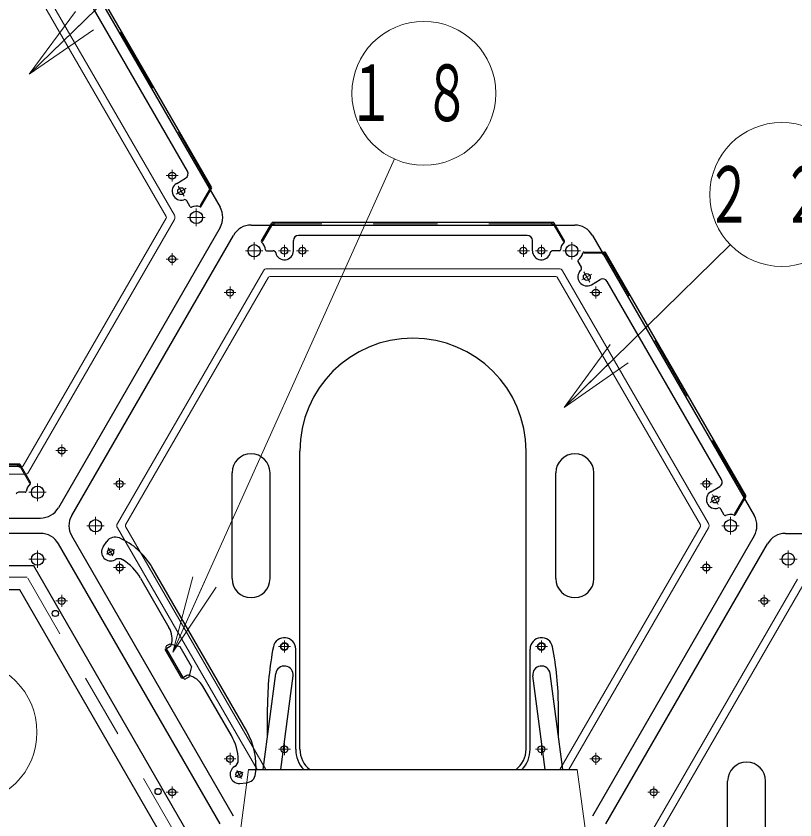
# Model space of a CAD drawing. Units: millimetres on the paper, scale 1:50. Extents: x -385 to 840, y 0 to 267.
# Drawn here: x 176.64 to 206.94, y 195.35 to 226.64 of the extents above; entities that cross this region are included whole.
import ezdxf

# ---------------------------------------------------------------- set-up
doc = ezdxf.new("R2010")
doc.units = ezdxf.units.MM
doc.linetypes.add('USER1', pattern=[4.5, 2.5, -2])
doc.linetypes.add('USER2', pattern=[6, 3, -1, 1, -1])
doc.layers.add('1_50', color=7, linetype='Continuous', lineweight=25)
doc.styles.add('ＭＳ ゴシック', font='')
doc.styles.get('ＭＳ ゴシック').set_extended_font_data('MS Gothic')

msp = doc.modelspace()

# ---------------------------------------------------------------- linework, layer by layer
at = {"layer": '1_50', "lineweight": 13}
for p, q in [((177.145, 224.371), (184.487, 231.506)), ((177.145, 224.371), (178.948, 226.82)), ((177.145, 224.371), (179.296, 226.462)), ((179.645, 226.103), (177.145, 224.371)), ((182.739, 201.878), (191.359, 221.076)), ((197.963, 211.404), (204.431, 217.737)), ((197.963, 211.404), (199.757, 213.86)), ((197.963, 211.404), (200.107, 213.502)), ((200.456, 213.145), (197.963, 211.404)), ((182.739, 201.878), (183.512, 204.819)), ((182.739, 201.878), (183.968, 204.615)), ((184.424, 204.41), (182.739, 201.878))]:
    msp.add_line(p, q, dxfattribs=at)
at = {"layer": '1_50', "color": 131}
for p, q in [((178.283, 230.104), (184.576, 219.204)), ((184.576, 218.404), (178.283, 207.504)), ((185.788, 218.504), (198.375, 218.504)), ((178.802, 207.204), (185.096, 218.104)), ((199.067, 218.104), (205.361, 207.204)), ((165.004, 207.104), (177.59, 207.104)), ((177.59, 206.504), (165.004, 206.504)), ((206.573, 206.504), (219.159, 206.504)), ((185.096, 195.504), (178.802, 206.404)), ((205.361, 206.404), (199.067, 195.504)), ((184.576, 195.204), (178.283, 206.104)), ((199.587, 195.204), (205.88, 206.104))]:
    msp.add_line(p, q, dxfattribs=at)
at = {"layer": '1_50', "color": 190, "linetype": 'USER1', "lineweight": 13}
for p, q in [((184.205, 219.954), (178.747, 229.408)), ((183.805, 219.261), (184.205, 219.954)), ((183.805, 219.261), (183.845, 219.238)), ((186.223, 217.865), (186.623, 218.558)), ((197.54, 218.558), (186.623, 218.558)), ((197.94, 217.865), (197.54, 218.558)), ((186.223, 217.865), (186.183, 217.888)), ((197.94, 217.865), (197.98, 217.888)), ((198.732, 217.408), (198.732, 217.454)), ((198.732, 217.408), (199.532, 217.408)), ((204.99, 207.954), (199.532, 217.408)), ((176.755, 209.158), (165.839, 209.158)), ((177.155, 208.465), (176.755, 209.158)), ((177.155, 208.465), (177.195, 208.488)), ((204.59, 207.261), (204.99, 207.954)), ((204.59, 207.261), (204.63, 207.238))]:
    msp.add_line(p, q, dxfattribs=at)
at = {"layer": '1_50', "color": 190}
for p, q in [((184.247, 219.974), (178.785, 229.434)), ((183.308, 220.6), (178.858, 228.308)), ((182.888, 220.127), (183.235, 220.327)), ((183.845, 219.238), (184.247, 219.934)), ((184.175, 220.006), (184.215, 220.029)), ((184.153, 219.924), (184.186, 219.868)), ((183.413, 219.218), (183.283, 219.444)), ((186.183, 217.888), (186.585, 218.584)), ((186.623, 218.498), (186.559, 218.498)), ((197.543, 218.604), (186.62, 218.604)), ((186.683, 218.558), (186.683, 218.604)), ((197.48, 218.558), (197.48, 218.604)), ((197.54, 218.498), (197.604, 218.498)), ((197.98, 217.888), (197.578, 218.584)), ((196.531, 218.104), (187.631, 218.104)), ((187.431, 217.504), (187.431, 217.904)), ((196.731, 217.504), (196.731, 217.904)), ((186.382, 217.504), (186.643, 217.504)), ((197.781, 217.504), (197.52, 217.504)), ((198.731, 217.454), (199.535, 217.454)), ((199.48, 217.378), (199.447, 217.434)), ((205.031, 207.974), (199.57, 217.434)), ((199.562, 217.356), (199.601, 217.379)), ((198.498, 217.09), (198.629, 216.864)), ((199.023, 216.181), (199.369, 216.381)), ((204.093, 208.6), (199.643, 216.308)), ((187.681, 198.104), (187.681, 209.704)), ((196.481, 198.104), (196.481, 209.704)), ((176.759, 209.204), (165.835, 209.204)), ((176.695, 209.158), (176.695, 209.204)), ((176.755, 209.098), (176.82, 209.098)), ((177.195, 208.488), (176.793, 209.184)), ((185.041, 204.744), (185.041, 208.864)), ((186.521, 204.744), (186.521, 208.864)), ((197.641, 204.744), (197.641, 208.864)), ((199.121, 204.744), (199.121, 208.864)), ((176.996, 208.104), (176.736, 208.104)), ((203.673, 208.127), (204.019, 208.327)), ((204.629, 207.238), (205.031, 207.934)), ((204.938, 207.924), (204.97, 207.868)), ((204.96, 208.006), (205, 208.029)), ((204.198, 207.218), (204.067, 207.444))]:
    msp.add_line(p, q, dxfattribs=at)
at = {"layer": '1_50', "color": 131, "lineweight": 13}
for p, q in [((177.117, 228.724), (182.798, 218.884)), ((176.915, 228.474), (182.48, 218.834)), ((182.48, 218.774), (176.915, 209.134)), ((182.798, 218.724), (177.117, 208.884)), ((186.4, 216.804), (197.763, 216.804)), ((180.581, 206.884), (186.262, 216.724)), ((186.516, 216.504), (197.647, 216.504)), ((197.901, 216.724), (203.582, 206.884)), ((180.898, 206.834), (186.464, 216.474)), ((197.699, 216.474), (203.265, 206.834)), ((176.863, 209.104), (165.731, 209.104)), ((176.978, 208.804), (165.616, 208.804)), ((186.014, 197.314), (180.581, 206.724)), ((186.36, 197.314), (180.898, 206.774)), ((203.265, 206.774), (197.803, 197.314)), ((203.582, 206.724), (198.149, 197.314)), ((201.365, 194.884), (207.046, 204.724)), ((201.683, 194.834), (207.248, 204.474))]:
    msp.add_line(p, q, dxfattribs=at)
at = {"layer": '1_50', "color": 2, "linetype": 'USER2', "lineweight": 13}
for p, q in [((182.713, 220.66), (182.713, 220.2)), ((182.483, 220.43), (182.943, 220.43)), ((183.263, 219.939), (182.864, 219.709)), ((182.948, 220.023), (183.178, 219.625)), ((186.851, 217.504), (187.311, 217.504)), ((187.081, 217.734), (187.081, 217.274)), ((188.011, 217.504), (187.551, 217.504)), ((187.781, 217.734), (187.781, 217.274)), ((196.611, 217.504), (196.151, 217.504)), ((196.381, 217.734), (196.381, 217.274)), ((196.851, 217.504), (197.311, 217.504)), ((197.081, 217.734), (197.081, 217.274)), ((182.483, 217.178), (182.943, 217.178)), ((182.713, 216.948), (182.713, 217.408)), ((199.047, 216.599), (198.649, 216.369)), ((198.733, 216.684), (198.963, 216.285)), ((185.195, 215.878), (184.735, 215.878)), ((184.965, 216.108), (184.965, 215.648)), ((198.968, 215.878), (199.428, 215.878)), ((199.198, 216.108), (199.198, 215.648)), ((178.413, 209.5), (178.413, 209.96)), ((178.183, 209.73), (178.643, 209.73)), ((180.895, 208.43), (180.435, 208.43)), ((180.665, 208.66), (180.665, 208.2)), ((203.268, 208.43), (203.728, 208.43)), ((203.498, 208.66), (203.498, 208.2)), ((204.047, 207.939), (203.649, 207.709)), ((203.733, 208.023), (203.963, 207.625)), ((180.665, 204.948), (180.665, 205.408)), ((203.498, 204.948), (203.498, 205.408)), ((180.895, 205.178), (180.435, 205.178)), ((203.268, 205.178), (203.728, 205.178)), ((178.413, 204.108), (178.413, 203.648)), ((205.75, 204.108), (205.75, 203.648)), ((178.183, 203.878), (178.643, 203.878)), ((205.98, 203.878), (205.52, 203.878)), ((187.311, 202.104), (186.851, 202.104)), ((187.081, 202.334), (187.081, 201.874)), ((197.311, 202.104), (196.851, 202.104)), ((197.081, 202.334), (197.081, 201.874)), ((187.311, 198.104), (186.851, 198.104)), ((187.081, 198.334), (187.081, 197.874)), ((197.311, 198.104), (196.851, 198.104)), ((197.081, 198.334), (197.081, 197.874)), ((185.195, 197.73), (184.735, 197.73)), ((184.965, 197.5), (184.965, 197.96)), ((198.968, 197.73), (199.428, 197.73)), ((199.198, 197.5), (199.198, 197.96)), ((182.713, 196.66), (182.713, 196.2)), ((201.45, 196.66), (201.45, 196.2)), ((182.483, 196.43), (182.943, 196.43)), ((201.68, 196.43), (201.22, 196.43))]:
    msp.add_line(p, q, dxfattribs=at)
at = {"layer": '1_50', "linetype": 'USER2', "lineweight": 13}
for p, q in [((183.652, 219.144), (183.652, 218.464)), ((183.992, 218.804), (183.312, 218.804)), ((185.904, 217.844), (185.904, 217.164)), ((198.259, 217.844), (198.259, 217.164)), ((186.244, 217.504), (185.564, 217.504)), ((198.599, 217.504), (197.919, 217.504)), ((177.475, 208.444), (177.475, 207.764)), ((177.815, 208.104), (177.135, 208.104)), ((179.726, 207.144), (179.726, 206.464)), ((204.437, 207.144), (204.437, 206.464)), ((180.066, 206.804), (179.386, 206.804)), ((204.777, 206.804), (204.097, 206.804)), ((177.475, 205.844), (177.475, 205.164)), ((206.688, 205.844), (206.688, 205.164)), ((177.135, 205.504), (177.815, 205.504)), ((207.028, 205.504), (206.348, 205.504))]:
    msp.add_line(p, q, dxfattribs=at)
at = {"layer": '1_50', "color": 70}
for p, q in [((180.027, 205.983), (180.169, 206.189)), ((185.612, 198.81), (181.923, 205.199)), ((181.479, 204.769), (182.588, 202.848)), ((182.629, 202.097), (182.435, 201.985)), ((183.085, 200.859), (182.435, 201.985)), ((183.14, 200.891), (182.49, 202.017)), ((183.279, 200.972), (183.085, 200.859)), ((185.018, 198.639), (183.908, 200.56)), ((185.343, 196.775), (185.593, 196.795))]:
    msp.add_line(p, q, dxfattribs=at)
at = {"layer": '1_50', "color": 190, "linetype": 'USER2', "lineweight": 13}
for p, q in [((180.471, 205.874), (180.159, 205.694)), ((180.405, 205.628), (180.225, 205.94)), ((185.471, 197.214), (185.159, 197.034)), ((185.225, 197.28), (185.405, 196.968))]:
    msp.add_line(p, q, dxfattribs=at)
at = {"layer": '1_50', "color": 4}
for p, q in [((177.324, 205.244), (165.269, 205.244)), ((183.352, 194.804), (177.324, 205.244)), ((176.782, 204.304), (165.812, 204.304)), ((182.267, 194.804), (176.782, 204.304)), ((187.521, 198.104), (187.521, 202.004)), ((196.641, 198.104), (196.641, 202.004)), ((186.251, 197.314), (186.744, 201.049)), ((186.937, 197.314), (187.419, 200.96)), ((197.226, 197.314), (196.744, 200.96)), ((197.912, 197.314), (197.419, 201.049)), ((186.421, 198.605), (186.421, 199.76)), ((197.741, 198.605), (197.741, 199.76)), ((185.686, 197.314), (198.477, 197.314))]:
    msp.add_line(p, q, dxfattribs=at)
at = {"layer": '1_50', "color": 4, "linetype": 'USER1', "lineweight": 13}
for p, q in [((177.07, 204.804), (165.523, 204.804)), ((182.844, 194.804), (177.07, 204.804))]:
    msp.add_line(p, q, dxfattribs=at)
at = {"layer": '1_50', "color": 40}
for p, q in [((182.618, 202.195), (182.497, 202.125)), ((183.028, 202.085), (182.618, 202.195)), ((183.155, 200.865), (182.475, 202.043)), ((183.468, 201.323), (183.028, 202.085)), ((183.468, 201.323), (183.358, 200.913)), ((183.358, 200.913), (183.237, 200.843))]:
    msp.add_line(p, q, dxfattribs=at)
at = {"layer": '1_50', "color": 70, "linetype": 'USER2', "lineweight": 13}
for p, q in [((186.871, 202.104), (187.291, 202.104)), ((187.081, 201.894), (187.081, 202.314)), ((196.871, 202.104), (197.291, 202.104)), ((197.081, 201.894), (197.081, 202.314))]:
    msp.add_line(p, q, dxfattribs=at)
at = {"layer": '1_50', "color": 4, "lineweight": 13}
for p, q in [((185.17, 193.41), (185.686, 197.314)), ((198.947, 193.755), (198.477, 197.314))]:
    msp.add_line(p, q, dxfattribs=at)
at = {"layer": '1_50'}
for p, q in [((204.326, 192.744), (204.326, 196.864)), ((205.806, 192.744), (205.806, 196.864))]:
    msp.add_line(p, q, dxfattribs=at)
at = {"layer": '1_50', "lineweight": 13}
for centre in [(192.506, 223.631), (206.432, 219.696), (174.652, 198.77)]:
    msp.add_circle(centre, 2.8, dxfattribs=at)
at = {"layer": '1_50', "color": 2}
for centre in [(182.713, 220.43), (183.063, 219.824), (187.081, 217.504), (187.781, 217.504), (196.381, 217.504), (197.081, 217.504), (182.713, 217.178), (198.848, 216.484), (184.965, 215.878), (199.198, 215.878), (178.413, 209.73), (180.665, 208.43), (203.498, 208.43), (203.848, 207.824), (180.665, 205.178), (203.498, 205.178), (178.413, 203.878), (205.75, 203.878), (187.081, 202.104), (197.081, 202.104), (187.081, 198.104), (197.081, 198.104), (184.965, 197.73), (199.198, 197.73), (182.713, 196.43), (201.45, 196.43)]:
    msp.add_circle(centre, 0.135, dxfattribs=at)
at = {"layer": '1_50', "color": 131}
for centre in [(183.652, 218.804), (185.904, 217.504), (198.259, 217.504), (177.475, 208.104), (179.726, 206.804), (204.437, 206.804), (177.475, 205.504), (206.688, 205.504)]:
    msp.add_circle(centre, 0.24, dxfattribs=at)
at = {"layer": '1_50', "color": 190}
for centre in [(180.315, 205.784), (185.315, 197.124)]:
    msp.add_circle(centre, 0.12, dxfattribs=at)
at = {"layer": '1_50', "color": 4}
for centre in [(178.165, 203.388), (182.165, 196.46)]:
    msp.add_circle(centre, 0.12, dxfattribs=at)
at = {"layer": '1_50', "color": 70}
for centre in [(187.081, 202.104), (197.081, 202.104)]:
    msp.add_circle(centre, 0.15, dxfattribs=at)
at = {"layer": '1_50', "color": 190}
for centre, radius, start, end in [((183.135, 220.5), 0.2, 300, 30), ((183.063, 219.824), 0.35, 120, 287.1604), ((184.205, 219.954), 0.06, 120, 210), ((184.212, 219.954), 0.04, 330, 30), ((184.151, 219.848), 0.04, 330, 30), ((183.196, 219.394), 0.1, 30, 107.1604), ((183.448, 219.238), 0.04, 210, 295.2198), ((183.652, 218.804), 0.44, 70.8069, 115.2198), ((183.81, 219.258), 0.04, 250.8069, 330), ((186.559, 218.458), 0.04, 90, 150), ((186.62, 218.564), 0.04, 90, 150), ((186.623, 218.558), 0.06, 270, 0), ((197.54, 218.558), 0.06, 180, 270), ((197.543, 218.564), 0.04, 30, 90), ((197.604, 218.458), 0.04, 30, 90), ((187.631, 217.904), 0.2, 90, 180), ((196.531, 217.904), 0.2, 0, 90), ((186.218, 217.868), 0.04, 150, 229.1931), ((185.904, 217.504), 0.44, 4.7802, 49.1931), ((198.259, 217.504), 0.44, 130.8069, 175.2198), ((197.945, 217.868), 0.04, 310.8069, 30), ((186.382, 217.544), 0.04, 184.7802, 270), ((186.643, 217.404), 0.1, 12.8396, 90), ((187.081, 217.504), 0.35, 192.8396, 0), ((197.081, 217.504), 0.35, 180, 347.1604), ((197.52, 217.404), 0.1, 90, 167.1604), ((197.781, 217.544), 0.04, 270, 355.2198), ((198.731, 217.414), 0.04, 90, 169.1931), ((199.413, 217.414), 0.04, 30, 90), ((199.535, 217.414), 0.04, 30, 90), ((198.533, 217.11), 0.04, 124.7802, 210), ((198.259, 217.504), 0.44, 304.7802, 349.1931), ((199.532, 217.408), 0.06, 210, 300), ((198.542, 216.814), 0.1, 312.8396, 30), ((198.848, 216.484), 0.35, 132.8396, 300), ((199.469, 216.208), 0.2, 30, 120), ((192.081, 209.704), 4.4, 0, 180), ((185.781, 208.864), 0.74, 0, 180), ((198.381, 208.864), 0.74, 0, 180), ((176.755, 209.158), 0.06, 180, 270), ((176.759, 209.164), 0.04, 30, 90), ((176.82, 209.058), 0.04, 30, 90), ((177.475, 208.104), 0.44, 130.8069, 175.2198), ((177.161, 208.468), 0.04, 310.8069, 30), ((203.919, 208.5), 0.2, 300, 30), ((176.736, 208.004), 0.1, 90, 167.1604), ((176.996, 208.144), 0.04, 270, 355.2198), ((203.848, 207.824), 0.35, 120, 287.1604), ((204.99, 207.954), 0.06, 120, 210), ((204.936, 207.848), 0.04, 330, 30), ((204.997, 207.954), 0.04, 330, 30), ((203.981, 207.394), 0.1, 30, 107.1604), ((204.232, 207.238), 0.04, 210, 295.2198), ((204.437, 206.804), 0.44, 70.8069, 115.2198), ((204.595, 207.258), 0.04, 250.8069, 330), ((185.781, 204.744), 0.74, 180, 0), ((198.381, 204.744), 0.74, 180, 0), ((188.681, 198.104), 1, 180, 232.2215), ((195.481, 198.104), 1, 307.7785, 0)]:
    msp.add_arc(centre, radius, start, end, dxfattribs=at)
at = {"layer": '1_50', "color": 131}
for centre, start, end in [((183.883, 218.804), 330, 30), ((185.788, 217.704), 90, 150), ((198.375, 217.704), 30, 90), ((177.59, 207.904), 270, 330), ((179.495, 206.804), 150, 210), ((204.668, 206.804), 330, 30), ((177.59, 205.704), 30, 90), ((206.573, 205.704), 90, 150)]:
    msp.add_arc(centre, 0.8, start, end, dxfattribs=at)
at = {"layer": '1_50', "color": 131, "lineweight": 13}
for centre, radius, start, end in [((182.428, 218.804), 0.06, 330, 30), ((182.659, 218.804), 0.16, 330, 30), ((186.4, 216.644), 0.16, 90, 150), ((197.763, 216.644), 0.16, 30, 90), ((186.516, 216.444), 0.06, 90, 150), ((197.647, 216.444), 0.06, 30, 90), ((176.863, 209.164), 0.06, 270, 330), ((176.978, 208.964), 0.16, 270, 330), ((180.719, 206.804), 0.16, 150, 210), ((180.95, 206.804), 0.06, 150, 210), ((203.213, 206.804), 0.06, 330, 30), ((203.444, 206.804), 0.16, 330, 30)]:
    msp.add_arc(centre, radius, start, end, dxfattribs=at)
at = {"layer": '1_50', "color": 70}
for centre, radius, start, end in [((180.498, 205.962), 0.4, 66.4445, 145.4509), ((179.574, 203.842), 2.713, 30, 66.4445), ((180.315, 205.784), 0.35, 145.4509, 300), ((180.635, 205.23), 0.29, 58.6944, 120), ((179.747, 203.769), 2, 30, 58.6944), ((181.808, 202.398), 0.9, 344.4775, 30), ((182.579, 202.184), 0.1, 300, 344.4775), ((183.329, 200.885), 0.1, 75.5225, 120), ((183.129, 200.11), 0.9, 30, 75.5225), ((183.263, 197.453), 2.713, 353.5555, 30), ((183.285, 197.639), 2, 1.3056, 30), ((185.315, 197.124), 0.35, 120, 274.5491), ((184.995, 197.678), 0.29, 300, 1.3056), ((185.561, 197.194), 0.4, 274.5491, 353.5555)]:
    msp.add_arc(centre, radius, start, end, dxfattribs=at)
at = {"layer": '1_50', "color": 4}
for centre, radius, start, end in [((187.081, 202.004), 0.44, 0, 168.804), ((197.081, 202.004), 0.44, 11.196, 180), ((198.421, 199.76), 12, 168.804, 180), ((185.741, 199.76), 12, 0, 11.196), ((187.081, 201.004), 0.34, 352.472, 172.472), ((197.081, 201.004), 0.34, 7.528, 187.528), ((188.681, 198.104), 1.16, 180, 222.9505), ((195.481, 198.104), 1.16, 317.0495, 0)]:
    msp.add_arc(centre, radius, start, end, dxfattribs=at)
at = {"layer": '1_50', "color": 40}
for centre, start, end in [((182.527, 202.073), 120, 210), ((183.207, 200.895), 210, 300)]:
    msp.add_arc(centre, 0.06, start, end, dxfattribs=at)
at = {"layer": '1_50'}
msp.add_arc((205.066, 196.864), 0.74, 0, 180, dxfattribs=at)

# ---------------------------------------------------------------- texts
at = {"layer": '1_50', "char_height": 2.199, "attachment_point": 5, "style": 'ＭＳ ゴシック'}
for s, insert in [('\\T1.64;\\W0.6;１８', (192.506, 223.631)), ('\\T1.64;\\W0.6;２２', (206.432, 219.696))]:
    msp.add_mtext(s, dxfattribs=dict(at, insert=insert))

doc.saveas('drawing.dxf')
